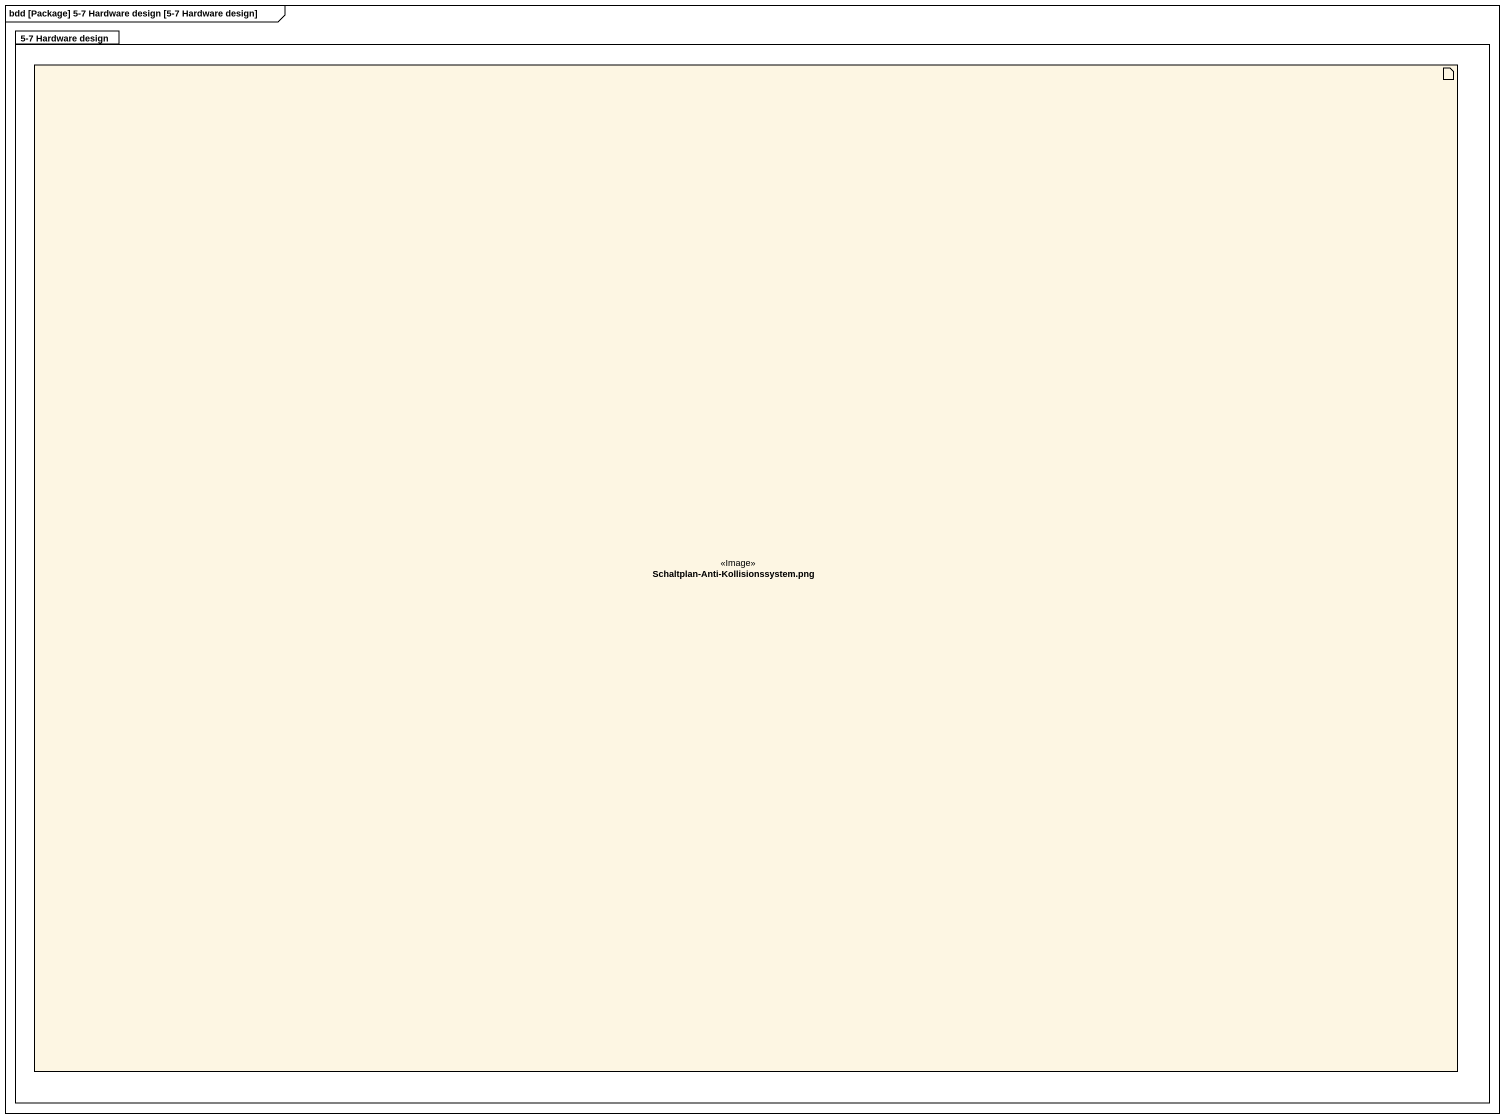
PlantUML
@startuml
mainframe bdd [Package] 5-7 Hardware design [5-7 Hardware design]
package "5-7 Hardware design" as p5_7_Hardware_design {
  artifact "Schaltplan-Anti-Kollisionssystem.png" as Schaltplan_Anti <<Image>>
}
@enduml
